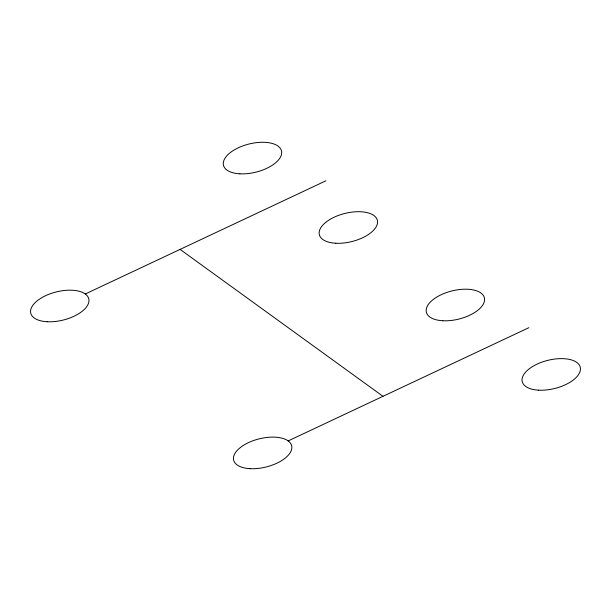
<?xml version="1.0" encoding="UTF-8"?>
<svg xmlns="http://www.w3.org/2000/svg" width="611" height="611" viewBox="0 0 611 611"><rect width="100%" height="100%" fill="white"/><g stroke="black" fill="none" stroke-linecap="round" stroke-linejoin="round"><path stroke-width="0.92" d="M85.28 293.99L325.946 180.787M288.171 440.913L528.836 327.71M180.092 249.395L382.982 396.318M47.207 321.737A29.886 14.488 -14 0 0 88.878 299.344A29.886 14.488 -14 0 0 43.198 296.893A29.886 14.488 -14 0 0 47.207 321.737M239.932 173.829A29.886 14.488 -14 0 0 281.602 151.429A29.886 14.488 -14 0 0 235.922 148.985A29.886 14.488 -14 0 0 239.932 173.829M335.798 243.247A29.886 14.488 -14 0 0 377.468 220.854A29.886 14.488 -14 0 0 331.788 218.402A29.886 14.488 -14 0 0 335.798 243.247M250.098 468.668A29.886 14.488 -14 0 0 291.768 446.267A29.886 14.488 -14 0 0 246.088 443.823A29.886 14.488 -14 0 0 250.098 468.668M538.688 390.177A29.886 14.488 -14 0 0 580.358 367.776A29.886 14.488 -14 0 0 534.678 365.332A29.886 14.488 -14 0 0 538.688 390.177M442.822 320.752A29.886 14.488 -14 0 0 484.5 298.359A29.886 14.488 -14 0 0 438.813 295.907A29.886 14.488 -14 0 0 442.822 320.752"/></g></svg>
